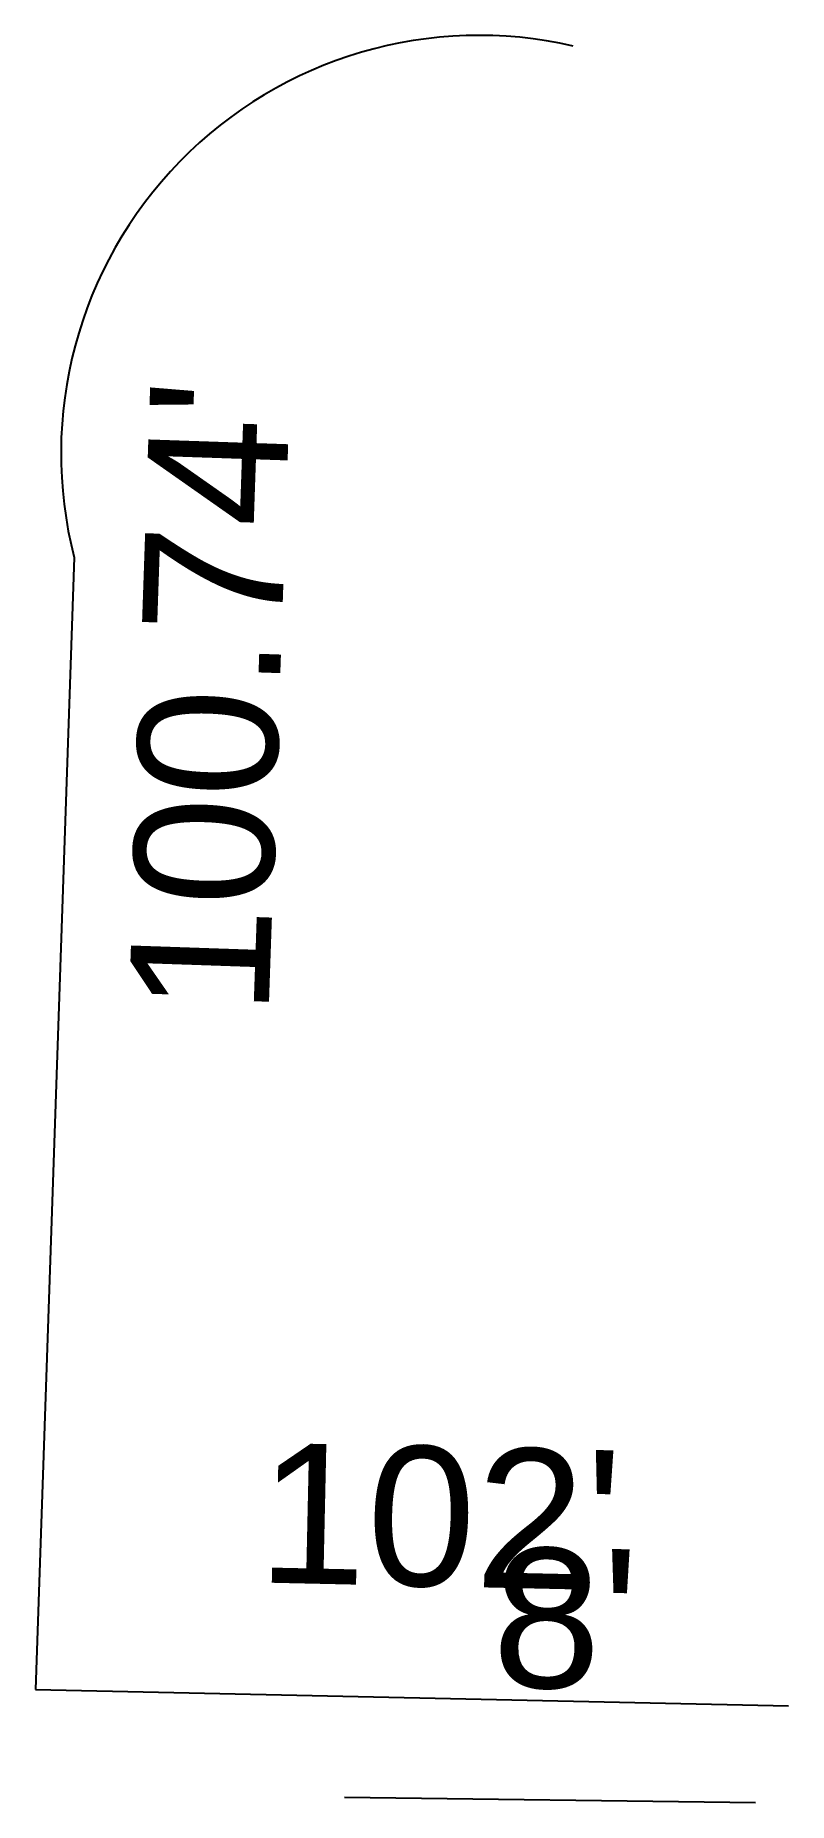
# Model space of a CAD drawing. Extents: x 80 to 217, y 34 to 357.
import ezdxf
from ezdxf.enums import TextEntityAlignment as Align

# ---------------------------------------------------------------- set-up
doc = ezdxf.new("R2010")
doc.units = 0
doc.header["$MEASUREMENT"] = 0
for name, color, linetype in [('PLAT-CURVE', 4, 'CONTINUOUS'), ('PLAT-LINE', 7, 'CONTINUOUS'), ('PLAT-TEXT-DIST', 2, 'CONTINUOUS')]:
    doc.layers.add(name, color=color, linetype=linetype)
doc.styles.add('PLAT', font='arial.ttf')

msp = doc.modelspace()

# ---------------------------------------------------------------- linework, layer by layer
at = {"layer": 'PLAT-CURVE'}
msp.add_arc((160.57, 280.49), 76.3, 76.9987, -165.5357, dxfattribs=at)
at = {"layer": 'PLAT-LINE'}
for p, q in [((86.69, 261.43), (79.59, 54.78)), ((79.59, 54.78), (217.02, 51.78)), ((136, 35.13), (210.99, 34.13))]:
    msp.add_line(p, q, dxfattribs=at)

# ---------------------------------------------------------------- texts
at = {"layer": 'PLAT-TEXT-DIST', "style": 'PLAT'}
msp.add_text("100.74'", height=25.526, rotation=88.0331, dxfattribs=at).set_placement((98.6, 236.41), align=Align.TOP_CENTER)
for s, rotation, p in [("102'", 358.7505, (152.98, 65.95)), ("8'", 359.2317, (176.04, 47.36))]:
    msp.add_text(s, height=25.526, rotation=rotation, dxfattribs=at).set_placement(p, align=Align.BOTTOM_CENTER)

doc.saveas('drawing.dxf')
